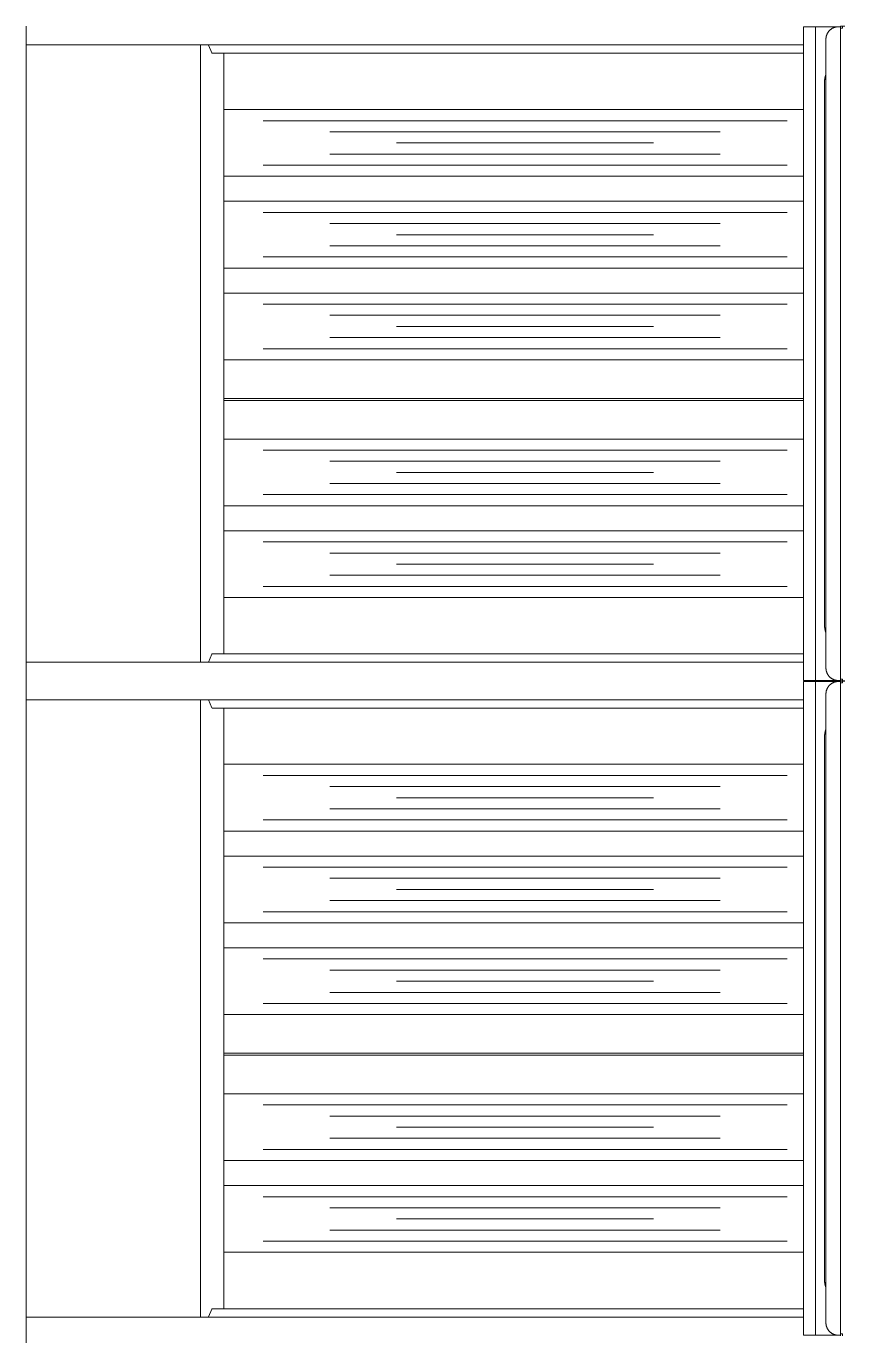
# Model space of a CAD drawing. Header units: millimetres. Extents: x -159872 to 386485, y -250577 to 158966.
# Drawn here: x 158757 to 159382, y 10836 to 11835 of the extents above; entities that cross this region are included whole.
import ezdxf

# ---------------------------------------------------------------- set-up
doc = ezdxf.new("R2010")
doc.units = ezdxf.units.MM
doc.layers.add('LDS-equipment-kitchen equipment', color=3, linetype='Continuous', lineweight=13)

# ---------------------------------------------------------------- blocks, each defined once
blk = doc.blocks.new('Group-349')
at = {"layer": 'LDS-equipment-kitchen equipment'}
for points in [[(98083.72, 48292.26, 0), (98083.72, 46793.75, 0)], [(98083.72, 48288.75, 0), (98083.72, 48292.26, 0)], [(98676.95, 48291.86, 0), (98676.95, 47793.13, 0)], [(98676.95, 48291.86, 0), (98705.11, 48291.86, 0)], [(98685.96, 48291.86, 0), (98685.96, 47793.13, 0)], [(98693.97, 48282.31, 0), (98693.97, 48282.55, 0), (98693.98, 48282.78, 0), (98694, 48283.01, 0), (98694.02, 48283.25, 0), (98694.04, 48283.48, 0), (98694.07, 48283.71, 0), (98694.11, 48283.94, 0), (98694.15, 48284.17, 0), (98694.2, 48284.4, 0), (98694.26, 48284.63, 0), (98694.32, 48284.86, 0), (98694.38, 48285.08, 0), (98694.45, 48285.31, 0), (98694.53, 48285.53, 0), (98694.61, 48285.75, 0), (98694.7, 48285.96, 0), (98694.79, 48286.18, 0), (98694.89, 48286.39, 0), (98694.99, 48286.6, 0), (98695.1, 48286.81, 0), (98695.21, 48287.02, 0), (98695.33, 48287.22, 0), (98695.45, 48287.42, 0), (98695.58, 48287.61, 0), (98695.71, 48287.81, 0), (98695.85, 48288, 0), (98695.99, 48288.18, 0), (98696.14, 48288.37, 0), (98696.29, 48288.55, 0), (98696.44, 48288.72, 0), (98696.6, 48288.89, 0), (98696.77, 48289.06, 0), (98696.93, 48289.22, 0), (98697.11, 48289.38, 0), (98697.28, 48289.54, 0), (98697.46, 48289.69, 0), (98697.64, 48289.84, 0), (98697.83, 48289.98, 0), (98698.02, 48290.12, 0), (98698.21, 48290.25, 0), (98698.41, 48290.38, 0), (98698.61, 48290.5, 0), (98698.81, 48290.62, 0), (98699.02, 48290.73, 0), (98699.22, 48290.84, 0), (98699.44, 48290.94, 0), (98699.65, 48291.04, 0), (98699.86, 48291.13, 0), (98700.08, 48291.22, 0), (98700.3, 48291.3, 0), (98700.52, 48291.37, 0), (98700.75, 48291.45, 0), (98700.97, 48291.51, 0), (98701.2, 48291.57, 0), (98701.43, 48291.62, 0), (98701.65, 48291.67, 0), (98701.88, 48291.72, 0), (98702.12, 48291.75, 0), (98702.35, 48291.78, 0), (98702.58, 48291.81, 0), (98702.81, 48291.83, 0), (98703.05, 48291.84, 0), (98703.28, 48291.85, 0), (98703.52, 48291.86, 0)], [(98705.11, 48290.85, 0), (98705.11, 48292.25, 0)], [(98705.11, 48292.25, 0), (98708.37, 48292.25, 0)], [(98705.11, 48291.86, 0), (98705.11, 47793.13, 0)], [(98706.63, 48292.25, 0), (98706.63, 48290.85, 0)], [(98693.97, 48282.31, 0), (98693.97, 47802.67, 0)], [(98705.11, 47794.13, 0), (98705.11, 48290.85, 0)], [(98706.63, 48290.85, 0), (98705.11, 48290.85, 0)], [(98705.11, 48288.74, 0), (98705.11, 47796.25, 0)], [(98083.72, 48277.96, 0), (98676.95, 48277.96, 0)], [(98216.84, 48277.96, 0), (98216.84, 47807.05, 0)], [(98222.79, 48277.94, 0), (98222.74, 48277.96, 0)], [(98222.87, 48277.81, 0), (98222.83, 48277.89, 0), (98222.79, 48277.94, 0)], [(98222.87, 48277.81, 0), (98225.44, 48271.84, 0)], [(98225.49, 48271.74, 0), (98225.44, 48271.84, 0)], [(98225.55, 48271.66, 0), (98225.49, 48271.74, 0)], [(98225.68, 48271.58, 0), (98225.61, 48271.6, 0), (98225.55, 48271.66, 0)], [(98225.68, 48271.56, 0), (98676.95, 48271.56, 0)], [(98234.58, 48271.58, 0), (98234.58, 47813.43, 0)], [(98692.76, 48249.3, 0), (98692.77, 48249.4, 0), (98692.78, 48249.5, 0), (98692.78, 48249.6, 0), (98692.79, 48249.7, 0), (98692.8, 48249.8, 0), (98692.81, 48249.91, 0), (98692.82, 48250.01, 0), (98692.82, 48250.11, 0), (98692.83, 48250.21, 0), (98692.84, 48250.31, 0), (98692.85, 48250.41, 0), (98692.87, 48250.51, 0), (98692.88, 48250.61, 0), (98692.89, 48250.71, 0), (98692.9, 48250.81, 0), (98692.91, 48250.91, 0), (98692.93, 48251.02, 0), (98692.94, 48251.12, 0), (98692.95, 48251.22, 0), (98692.97, 48251.32, 0), (98692.98, 48251.42, 0), (98693, 48251.52, 0), (98693.01, 48251.62, 0), (98693.03, 48251.72, 0), (98693.04, 48251.82, 0), (98693.06, 48251.92, 0), (98693.08, 48252.02, 0), (98693.09, 48252.12, 0), (98693.11, 48252.22, 0), (98693.13, 48252.32, 0), (98693.15, 48252.42, 0), (98693.17, 48252.52, 0), (98693.18, 48252.62, 0), (98693.2, 48252.72, 0), (98693.22, 48252.82, 0), (98693.24, 48252.92, 0), (98693.27, 48253.02, 0), (98693.29, 48253.12, 0), (98693.31, 48253.21, 0), (98693.33, 48253.31, 0), (98693.35, 48253.41, 0), (98693.37, 48253.51, 0), (98693.4, 48253.61, 0), (98693.42, 48253.71, 0), (98693.44, 48253.81, 0), (98693.47, 48253.91, 0), (98693.49, 48254, 0), (98693.52, 48254.1, 0), (98693.54, 48254.2, 0), (98693.57, 48254.3, 0), (98693.6, 48254.4, 0), (98693.62, 48254.5, 0), (98693.65, 48254.59, 0), (98693.68, 48254.69, 0), (98693.7, 48254.79, 0), (98693.73, 48254.89, 0), (98693.76, 48254.98, 0), (98693.79, 48255.08, 0), (98693.82, 48255.18, 0), (98693.85, 48255.27, 0), (98693.88, 48255.37, 0), (98693.91, 48255.47, 0), (98693.94, 48255.57, 0), (98693.97, 48255.66, 0)], [(98692.76, 48249.3, 0), (98692.76, 47835.69, 0)], [(98676.95, 48228.67, 0), (98234.58, 48228.67, 0)], [(98264.49, 48220.18, 0), (98664.26, 48220.18, 0)], [(98315.39, 48211.7, 0), (98613.35, 48211.7, 0)], [(98366.3, 48203.22, 0), (98562.45, 48203.22, 0)], [(98315.39, 48194.73, 0), (98613.35, 48194.73, 0)], [(98264.49, 48186.25, 0), (98664.26, 48186.25, 0)], [(98676.95, 48177.76, 0), (98234.58, 48177.76, 0)], [(98676.95, 48158.67, 0), (98234.58, 48158.67, 0)], [(98264.49, 48150.19, 0), (98664.26, 48150.19, 0)], [(98315.39, 48141.7, 0), (98613.35, 48141.7, 0)], [(98366.3, 48133.22, 0), (98562.45, 48133.22, 0)], [(98315.39, 48124.74, 0), (98613.35, 48124.74, 0)], [(98264.49, 48116.25, 0), (98664.26, 48116.25, 0)], [(98676.95, 48107.77, 0), (98234.58, 48107.77, 0)], [(98676.95, 48088.68, 0), (98234.58, 48088.68, 0)], [(98264.49, 48080.19, 0), (98664.26, 48080.19, 0)], [(98315.39, 48071.71, 0), (98613.35, 48071.71, 0)], [(98366.3, 48063.22, 0), (98562.45, 48063.22, 0)], [(98315.39, 48054.74, 0), (98613.35, 48054.74, 0)], [(98264.49, 48046.25, 0), (98664.26, 48046.25, 0)], [(98676.95, 48037.77, 0), (98234.58, 48037.77, 0)], [(98676.95, 48008.33, 0), (98234.58, 48008.33, 0)], [(98234.58, 48006.76, 0), (98676.95, 48006.76, 0)], [(98676.95, 47977.32, 0), (98234.58, 47977.32, 0)], [(98264.49, 47968.84, 0), (98664.26, 47968.84, 0)], [(98315.39, 47960.35, 0), (98613.35, 47960.35, 0)], [(98366.3, 47951.87, 0), (98562.45, 47951.87, 0)], [(98315.39, 47943.38, 0), (98613.35, 47943.38, 0)], [(98264.49, 47934.9, 0), (98664.26, 47934.9, 0)], [(98676.95, 47926.41, 0), (98234.58, 47926.41, 0)], [(98676.95, 47907.32, 0), (98234.58, 47907.32, 0)], [(98264.49, 47898.84, 0), (98664.26, 47898.84, 0)], [(98315.39, 47890.35, 0), (98613.35, 47890.35, 0)], [(98366.3, 47881.87, 0), (98562.45, 47881.87, 0)], [(98315.39, 47873.39, 0), (98613.35, 47873.39, 0)], [(98264.49, 47864.9, 0), (98664.26, 47864.9, 0)], [(98676.95, 47856.42, 0), (98234.58, 47856.42, 0)], [(98693.97, 47829.32, 0), (98693.94, 47829.42, 0), (98693.91, 47829.52, 0), (98693.88, 47829.61, 0), (98693.85, 47829.71, 0), (98693.82, 47829.81, 0), (98693.79, 47829.9, 0), (98693.76, 47830, 0), (98693.73, 47830.1, 0), (98693.7, 47830.2, 0), (98693.68, 47830.29, 0), (98693.65, 47830.39, 0), (98693.62, 47830.49, 0), (98693.6, 47830.59, 0), (98693.57, 47830.68, 0), (98693.54, 47830.78, 0), (98693.52, 47830.88, 0), (98693.49, 47830.98, 0), (98693.47, 47831.08, 0), (98693.44, 47831.18, 0), (98693.42, 47831.28, 0), (98693.4, 47831.37, 0), (98693.37, 47831.47, 0), (98693.35, 47831.57, 0), (98693.33, 47831.67, 0), (98693.31, 47831.77, 0), (98693.29, 47831.87, 0), (98693.27, 47831.97, 0), (98693.24, 47832.07, 0), (98693.22, 47832.17, 0), (98693.2, 47832.27, 0), (98693.18, 47832.37, 0), (98693.17, 47832.47, 0), (98693.15, 47832.57, 0), (98693.13, 47832.67, 0), (98693.11, 47832.77, 0), (98693.09, 47832.87, 0), (98693.08, 47832.97, 0), (98693.06, 47833.07, 0), (98693.04, 47833.17, 0), (98693.03, 47833.27, 0), (98693.01, 47833.37, 0), (98693, 47833.47, 0), (98692.98, 47833.57, 0), (98692.97, 47833.67, 0), (98692.95, 47833.77, 0), (98692.94, 47833.87, 0), (98692.93, 47833.97, 0), (98692.91, 47834.07, 0), (98692.9, 47834.17, 0), (98692.89, 47834.27, 0), (98692.88, 47834.37, 0), (98692.87, 47834.47, 0), (98692.85, 47834.57, 0), (98692.84, 47834.67, 0), (98692.83, 47834.78, 0), (98692.82, 47834.88, 0), (98692.82, 47834.98, 0), (98692.81, 47835.08, 0), (98692.8, 47835.18, 0), (98692.79, 47835.28, 0), (98692.78, 47835.38, 0), (98692.78, 47835.48, 0), (98692.77, 47835.58, 0), (98692.76, 47835.69, 0)], [(98222.87, 47807.2, 0), (98225.44, 47813.17, 0)], [(98225.44, 47813.17, 0), (98225.49, 47813.27, 0), (98225.55, 47813.35, 0)], [(98225.55, 47813.35, 0), (98225.61, 47813.41, 0)], [(98225.61, 47813.41, 0), (98225.68, 47813.43, 0)], [(98225.61, 47813.4, 0), (98676.95, 47813.4, 0)], [(98083.72, 47807.03, 0), (98676.95, 47807.03, 0)], [(98222.74, 47807.05, 0), (98222.79, 47807.07, 0), (98222.83, 47807.12, 0), (98222.87, 47807.2, 0)], [(98703.52, 47793.13, 0), (98703.28, 47793.13, 0), (98703.05, 47793.14, 0), (98702.81, 47793.15, 0), (98702.58, 47793.17, 0), (98702.35, 47793.2, 0), (98702.12, 47793.23, 0), (98701.88, 47793.27, 0), (98701.65, 47793.31, 0), (98701.43, 47793.36, 0), (98701.2, 47793.41, 0), (98700.97, 47793.47, 0), (98700.75, 47793.54, 0), (98700.52, 47793.61, 0), (98700.3, 47793.69, 0), (98700.08, 47793.77, 0), (98699.86, 47793.85, 0), (98699.65, 47793.95, 0), (98699.44, 47794.04, 0), (98699.22, 47794.15, 0), (98699.02, 47794.26, 0), (98698.81, 47794.37, 0), (98698.61, 47794.49, 0), (98698.41, 47794.61, 0), (98698.21, 47794.74, 0), (98698.02, 47794.87, 0), (98697.83, 47795.01, 0), (98697.64, 47795.15, 0), (98697.46, 47795.29, 0), (98697.28, 47795.45, 0), (98697.11, 47795.6, 0), (98696.93, 47795.76, 0), (98696.77, 47795.92, 0), (98696.6, 47796.09, 0), (98696.44, 47796.26, 0), (98696.29, 47796.44, 0), (98696.14, 47796.62, 0), (98695.99, 47796.8, 0), (98695.85, 47796.99, 0), (98695.71, 47797.18, 0), (98695.58, 47797.37, 0), (98695.45, 47797.57, 0), (98695.33, 47797.77, 0), (98695.21, 47797.97, 0), (98695.1, 47798.17, 0), (98694.99, 47798.38, 0), (98694.89, 47798.59, 0), (98694.79, 47798.8, 0), (98694.7, 47799.02, 0), (98694.61, 47799.24, 0), (98694.53, 47799.46, 0), (98694.45, 47799.68, 0), (98694.38, 47799.9, 0), (98694.32, 47800.13, 0), (98694.26, 47800.35, 0), (98694.2, 47800.58, 0), (98694.15, 47800.81, 0), (98694.11, 47801.04, 0), (98694.07, 47801.27, 0), (98694.04, 47801.5, 0), (98694.02, 47801.74, 0), (98694, 47801.97, 0), (98693.98, 47802.2, 0), (98693.97, 47802.44, 0), (98693.97, 47802.67, 0)], [(98676.95, 47793.13, 0), (98705.11, 47793.13, 0)], [(98676.95, 47792.38, 0), (98676.95, 47293.65, 0)], [(98676.95, 47792.38, 0), (98705.11, 47792.38, 0)], [(98685.96, 47792.38, 0), (98685.96, 47293.65, 0)], [(98693.97, 47782.83, 0), (98693.97, 47783.07, 0), (98693.98, 47783.3, 0), (98694, 47783.54, 0), (98694.02, 47783.77, 0), (98694.04, 47784, 0), (98694.07, 47784.23, 0), (98694.11, 47784.46, 0), (98694.15, 47784.7, 0), (98694.2, 47784.92, 0), (98694.26, 47785.15, 0), (98694.32, 47785.38, 0), (98694.38, 47785.6, 0), (98694.45, 47785.83, 0), (98694.53, 47786.05, 0), (98694.61, 47786.27, 0), (98694.7, 47786.49, 0), (98694.79, 47786.7, 0), (98694.89, 47786.91, 0), (98694.99, 47787.12, 0), (98695.1, 47787.33, 0), (98695.21, 47787.54, 0), (98695.33, 47787.74, 0), (98695.45, 47787.94, 0), (98695.58, 47788.14, 0), (98695.71, 47788.33, 0), (98695.85, 47788.52, 0), (98695.99, 47788.71, 0), (98696.14, 47788.89, 0), (98696.29, 47789.07, 0), (98696.44, 47789.24, 0), (98696.6, 47789.41, 0), (98696.77, 47789.58, 0), (98696.93, 47789.75, 0), (98697.11, 47789.91, 0), (98697.28, 47790.06, 0), (98697.46, 47790.21, 0), (98697.64, 47790.36, 0), (98697.83, 47790.5, 0), (98698.02, 47790.64, 0), (98698.21, 47790.77, 0), (98698.41, 47790.9, 0), (98698.61, 47791.02, 0), (98698.81, 47791.14, 0), (98699.02, 47791.25, 0), (98699.22, 47791.36, 0), (98699.44, 47791.46, 0), (98699.65, 47791.56, 0), (98699.86, 47791.65, 0), (98700.08, 47791.74, 0), (98700.3, 47791.82, 0), (98700.52, 47791.9, 0), (98700.75, 47791.97, 0), (98700.97, 47792.03, 0), (98701.2, 47792.09, 0), (98701.43, 47792.15, 0), (98701.65, 47792.19, 0), (98701.88, 47792.24, 0), (98702.12, 47792.27, 0), (98702.35, 47792.31, 0), (98702.58, 47792.33, 0), (98702.81, 47792.35, 0), (98703.05, 47792.37, 0), (98703.28, 47792.38, 0), (98703.52, 47792.38, 0)], [(98705.11, 47792.73, 0), (98705.11, 47794.13, 0)], [(98706.63, 47794.13, 0), (98705.11, 47794.13, 0)], [(98705.11, 47791.37, 0), (98705.11, 47792.77, 0)], [(98705.11, 47792.77, 0), (98708.37, 47792.77, 0)], [(98705.11, 47792.73, 0), (98708.37, 47792.73, 0)], [(98705.11, 47792.38, 0), (98705.11, 47293.65, 0)], [(98706.63, 47794.13, 0), (98706.63, 47792.73, 0)], [(98706.63, 47792.77, 0), (98706.63, 47791.37, 0)], [(98693.97, 47782.83, 0), (98693.97, 47303.19, 0)], [(98705.11, 47294.66, 0), (98705.11, 47791.37, 0)], [(98706.63, 47791.37, 0), (98705.11, 47791.37, 0)], [(98705.11, 47789.26, 0), (98705.11, 47296.77, 0)], [(98083.72, 47778.48, 0), (98676.95, 47778.48, 0)], [(98216.84, 47778.48, 0), (98216.84, 47307.57, 0)], [(98222.79, 47778.46, 0), (98222.74, 47778.48, 0)], [(98222.87, 47778.33, 0), (98222.83, 47778.41, 0), (98222.79, 47778.46, 0)], [(98222.87, 47778.33, 0), (98225.44, 47772.37, 0)], [(98225.49, 47772.26, 0), (98225.44, 47772.37, 0)], [(98225.55, 47772.19, 0), (98225.49, 47772.26, 0)], [(98225.68, 47772.1, 0), (98225.61, 47772.12, 0), (98225.55, 47772.19, 0)], [(98225.68, 47772.08, 0), (98676.95, 47772.08, 0)], [(98234.58, 47772.1, 0), (98234.58, 47313.95, 0)], [(98692.76, 47749.82, 0), (98692.77, 47749.92, 0), (98692.78, 47750.02, 0), (98692.78, 47750.12, 0), (98692.79, 47750.23, 0), (98692.8, 47750.33, 0), (98692.81, 47750.43, 0), (98692.82, 47750.53, 0), (98692.82, 47750.63, 0), (98692.83, 47750.73, 0), (98692.84, 47750.83, 0), (98692.85, 47750.93, 0), (98692.87, 47751.03, 0), (98692.88, 47751.13, 0), (98692.89, 47751.24, 0), (98692.9, 47751.34, 0), (98692.91, 47751.44, 0), (98692.93, 47751.54, 0), (98692.94, 47751.64, 0), (98692.95, 47751.74, 0), (98692.97, 47751.84, 0), (98692.98, 47751.94, 0), (98693, 47752.04, 0), (98693.01, 47752.14, 0), (98693.03, 47752.24, 0), (98693.04, 47752.34, 0), (98693.06, 47752.44, 0), (98693.08, 47752.54, 0), (98693.09, 47752.64, 0), (98693.11, 47752.74, 0), (98693.13, 47752.84, 0), (98693.15, 47752.94, 0), (98693.17, 47753.04, 0), (98693.18, 47753.14, 0), (98693.2, 47753.24, 0), (98693.22, 47753.34, 0), (98693.24, 47753.44, 0), (98693.27, 47753.54, 0), (98693.29, 47753.64, 0), (98693.31, 47753.74, 0), (98693.33, 47753.84, 0), (98693.35, 47753.93, 0), (98693.37, 47754.03, 0), (98693.4, 47754.13, 0), (98693.42, 47754.23, 0), (98693.44, 47754.33, 0), (98693.47, 47754.43, 0), (98693.49, 47754.53, 0), (98693.52, 47754.62, 0), (98693.54, 47754.72, 0), (98693.57, 47754.82, 0), (98693.6, 47754.92, 0), (98693.62, 47755.02, 0), (98693.65, 47755.11, 0), (98693.68, 47755.21, 0), (98693.7, 47755.31, 0), (98693.73, 47755.41, 0), (98693.76, 47755.51, 0), (98693.79, 47755.6, 0), (98693.82, 47755.7, 0), (98693.85, 47755.8, 0), (98693.88, 47755.89, 0), (98693.91, 47755.99, 0), (98693.94, 47756.09, 0), (98693.97, 47756.18, 0)], [(98692.76, 47749.82, 0), (98692.76, 47336.21, 0)], [(98676.95, 47729.19, 0), (98234.58, 47729.19, 0)], [(98264.49, 47720.71, 0), (98664.26, 47720.71, 0)], [(98315.39, 47712.22, 0), (98613.35, 47712.22, 0)], [(98366.3, 47703.74, 0), (98562.45, 47703.74, 0)], [(98315.39, 47695.25, 0), (98613.35, 47695.25, 0)], [(98264.49, 47686.77, 0), (98664.26, 47686.77, 0)], [(98676.95, 47678.28, 0), (98234.58, 47678.28, 0)], [(98676.95, 47659.19, 0), (98234.58, 47659.19, 0)], [(98264.49, 47650.71, 0), (98664.26, 47650.71, 0)], [(98315.39, 47642.23, 0), (98613.35, 47642.23, 0)], [(98366.3, 47633.74, 0), (98562.45, 47633.74, 0)], [(98315.39, 47625.26, 0), (98613.35, 47625.26, 0)], [(98264.49, 47616.77, 0), (98664.26, 47616.77, 0)], [(98676.95, 47608.29, 0), (98234.58, 47608.29, 0)], [(98676.95, 47589.2, 0), (98234.58, 47589.2, 0)], [(98264.49, 47580.71, 0), (98664.26, 47580.71, 0)], [(98315.39, 47572.23, 0), (98613.35, 47572.23, 0)], [(98366.3, 47563.75, 0), (98562.45, 47563.75, 0)], [(98315.39, 47555.26, 0), (98613.35, 47555.26, 0)], [(98264.49, 47546.78, 0), (98664.26, 47546.78, 0)], [(98676.95, 47538.29, 0), (98234.58, 47538.29, 0)], [(98676.95, 47508.85, 0), (98234.58, 47508.85, 0)], [(98234.58, 47507.28, 0), (98676.95, 47507.28, 0)], [(98676.95, 47477.84, 0), (98234.58, 47477.84, 0)], [(98264.49, 47469.36, 0), (98664.26, 47469.36, 0)], [(98315.39, 47460.87, 0), (98613.35, 47460.87, 0)], [(98366.3, 47452.39, 0), (98562.45, 47452.39, 0)], [(98315.39, 47443.9, 0), (98613.35, 47443.9, 0)], [(98264.49, 47435.42, 0), (98664.26, 47435.42, 0)], [(98676.95, 47426.94, 0), (98234.58, 47426.94, 0)], [(98676.95, 47407.85, 0), (98234.58, 47407.85, 0)], [(98264.49, 47399.36, 0), (98664.26, 47399.36, 0)], [(98315.39, 47390.88, 0), (98613.35, 47390.88, 0)], [(98366.3, 47382.39, 0), (98562.45, 47382.39, 0)], [(98315.39, 47373.91, 0), (98613.35, 47373.91, 0)], [(98264.49, 47365.42, 0), (98664.26, 47365.42, 0)], [(98676.95, 47356.94, 0), (98234.58, 47356.94, 0)], [(98693.97, 47329.84, 0), (98693.94, 47329.94, 0), (98693.91, 47330.04, 0), (98693.88, 47330.13, 0), (98693.85, 47330.23, 0), (98693.82, 47330.33, 0), (98693.79, 47330.43, 0), (98693.76, 47330.52, 0), (98693.73, 47330.62, 0), (98693.7, 47330.72, 0), (98693.68, 47330.82, 0), (98693.65, 47330.91, 0), (98693.62, 47331.01, 0), (98693.6, 47331.11, 0), (98693.57, 47331.21, 0), (98693.54, 47331.3, 0), (98693.52, 47331.4, 0), (98693.49, 47331.5, 0), (98693.47, 47331.6, 0), (98693.44, 47331.7, 0), (98693.42, 47331.8, 0), (98693.4, 47331.9, 0), (98693.37, 47331.99, 0), (98693.35, 47332.09, 0), (98693.33, 47332.19, 0), (98693.31, 47332.29, 0), (98693.29, 47332.39, 0), (98693.27, 47332.49, 0), (98693.24, 47332.59, 0), (98693.22, 47332.69, 0), (98693.2, 47332.79, 0), (98693.18, 47332.89, 0), (98693.17, 47332.99, 0), (98693.15, 47333.09, 0), (98693.13, 47333.19, 0), (98693.11, 47333.29, 0), (98693.09, 47333.39, 0), (98693.08, 47333.49, 0), (98693.06, 47333.59, 0), (98693.04, 47333.69, 0), (98693.03, 47333.79, 0), (98693.01, 47333.89, 0), (98693, 47333.99, 0), (98692.98, 47334.09, 0), (98692.97, 47334.19, 0), (98692.95, 47334.29, 0), (98692.94, 47334.39, 0), (98692.93, 47334.49, 0), (98692.91, 47334.59, 0), (98692.9, 47334.69, 0), (98692.89, 47334.79, 0), (98692.88, 47334.89, 0), (98692.87, 47334.99, 0), (98692.85, 47335.1, 0), (98692.84, 47335.2, 0), (98692.83, 47335.3, 0), (98692.82, 47335.4, 0), (98692.82, 47335.5, 0), (98692.81, 47335.6, 0), (98692.8, 47335.7, 0), (98692.79, 47335.8, 0), (98692.78, 47335.9, 0), (98692.78, 47336, 0), (98692.77, 47336.11, 0), (98692.76, 47336.21, 0)], [(98222.87, 47307.72, 0), (98225.44, 47313.69, 0)], [(98225.44, 47313.69, 0), (98225.49, 47313.79, 0), (98225.55, 47313.87, 0)], [(98225.55, 47313.87, 0), (98225.61, 47313.93, 0)], [(98225.61, 47313.93, 0), (98225.68, 47313.95, 0)], [(98225.61, 47313.92, 0), (98676.95, 47313.92, 0)], [(98083.72, 47307.55, 0), (98676.95, 47307.55, 0)], [(98222.74, 47307.57, 0), (98222.79, 47307.59, 0), (98222.83, 47307.64, 0), (98222.87, 47307.72, 0)], [(98703.52, 47293.65, 0), (98703.28, 47293.65, 0), (98703.05, 47293.66, 0), (98702.81, 47293.68, 0), (98702.58, 47293.7, 0), (98702.35, 47293.72, 0), (98702.12, 47293.75, 0), (98701.88, 47293.79, 0), (98701.65, 47293.83, 0), (98701.43, 47293.88, 0), (98701.2, 47293.94, 0), (98700.97, 47294, 0), (98700.75, 47294.06, 0), (98700.52, 47294.13, 0), (98700.3, 47294.21, 0), (98700.08, 47294.29, 0), (98699.86, 47294.38, 0), (98699.65, 47294.47, 0), (98699.44, 47294.57, 0), (98699.22, 47294.67, 0), (98699.02, 47294.78, 0), (98698.81, 47294.89, 0), (98698.61, 47295.01, 0), (98698.41, 47295.13, 0), (98698.21, 47295.26, 0), (98698.02, 47295.39, 0), (98697.83, 47295.53, 0), (98697.64, 47295.67, 0), (98697.46, 47295.82, 0), (98697.28, 47295.97, 0), (98697.11, 47296.12, 0), (98696.93, 47296.28, 0), (98696.77, 47296.45, 0), (98696.6, 47296.61, 0), (98696.44, 47296.78, 0), (98696.29, 47296.96, 0), (98696.14, 47297.14, 0), (98695.99, 47297.32, 0), (98695.85, 47297.51, 0), (98695.71, 47297.7, 0), (98695.58, 47297.89, 0), (98695.45, 47298.09, 0), (98695.33, 47298.29, 0), (98695.21, 47298.49, 0), (98695.1, 47298.7, 0), (98694.99, 47298.9, 0), (98694.89, 47299.11, 0), (98694.79, 47299.33, 0), (98694.7, 47299.54, 0), (98694.61, 47299.76, 0), (98694.53, 47299.98, 0), (98694.45, 47300.2, 0), (98694.38, 47300.42, 0), (98694.32, 47300.65, 0), (98694.26, 47300.88, 0), (98694.2, 47301.1, 0), (98694.15, 47301.33, 0), (98694.11, 47301.56, 0), (98694.07, 47301.79, 0), (98694.04, 47302.03, 0), (98694.02, 47302.26, 0), (98694, 47302.49, 0), (98693.98, 47302.73, 0), (98693.97, 47302.96, 0), (98693.97, 47303.19, 0)], [(98676.95, 47293.65, 0), (98705.11, 47293.65, 0)], [(98705.11, 47293.26, 0), (98705.11, 47294.66, 0)], [(98706.63, 47294.66, 0), (98705.11, 47294.66, 0)], [(98706.63, 47294.66, 0), (98706.63, 47293.26, 0)]]:
    blk.add_polyline3d(points, dxfattribs=at)
blk = doc.blocks.new('Group-410')
at = {"layer": 'LDS-equipment-kitchen equipment'}
blk.add_blockref('Group-349', (0, 0), dxfattribs=at)

msp = doc.modelspace()

# ---------------------------------------------------------------- block references
at = {"layer": 'LDS-equipment-kitchen equipment', "color": 7}
msp.add_blockref('Group-410', (60673.51323, -36457.51522), dxfattribs=at)

doc.saveas('drawing.dxf')
